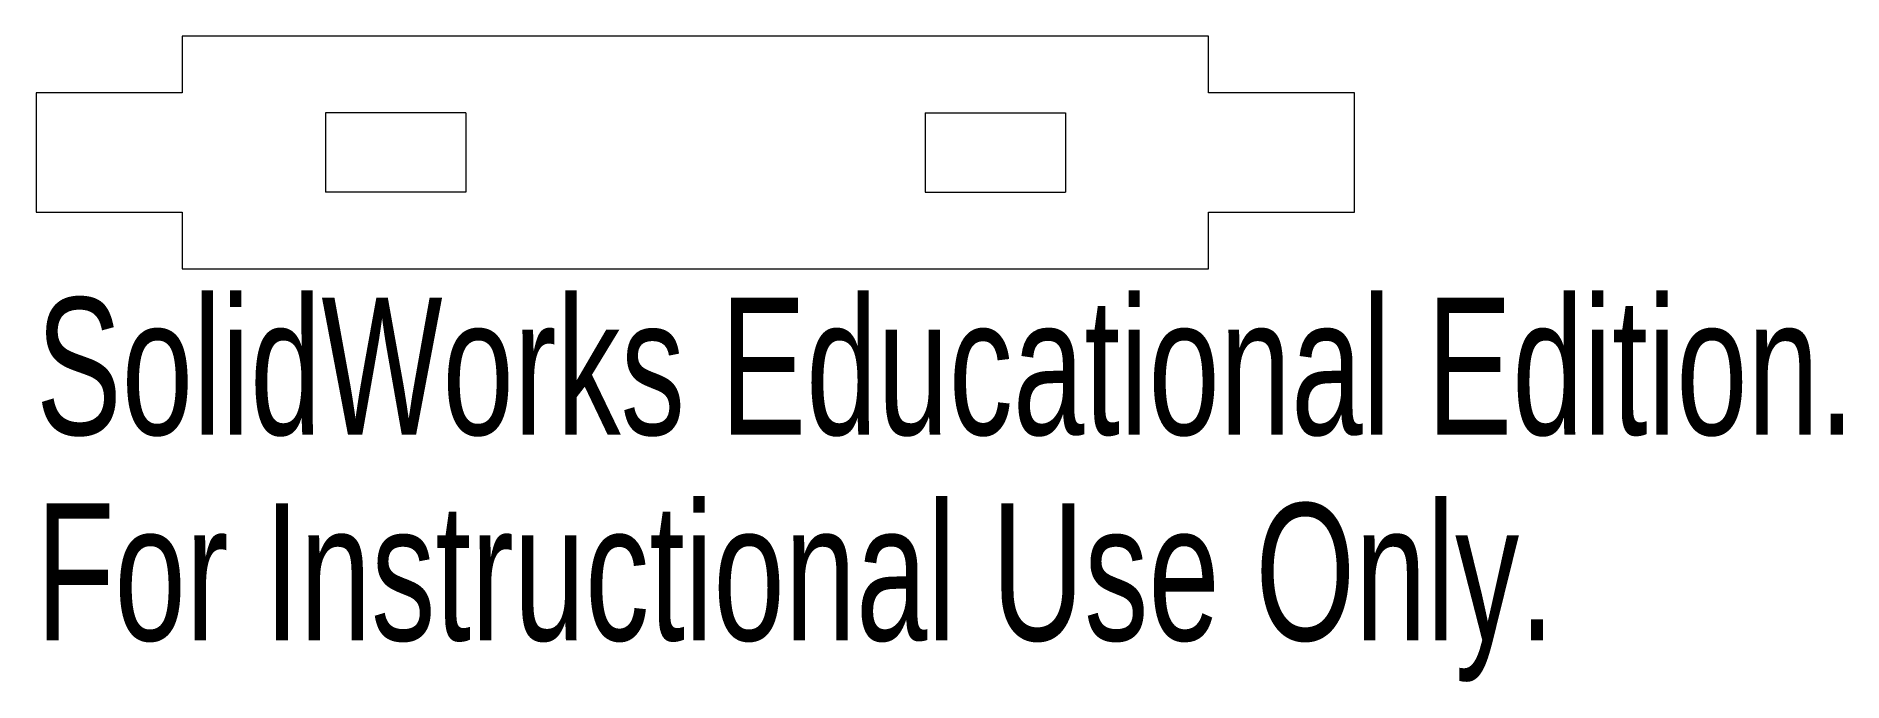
# Model space of a CAD drawing. Header units: millimetres. Extents: x -23.2 to 40.5, y -14.7 to 8.1.
import ezdxf

# ---------------------------------------------------------------- set-up
doc = ezdxf.new("R2010")
doc.units = ezdxf.units.MM
doc.styles.add('SLDTEXTSTYLE0', font='TXT', dxfattribs={"width": 0.7})

msp = doc.modelspace()

# ---------------------------------------------------------------- linework, layer by layer
at = {"color": 7, "linetype": 'Continuous', "lineweight": 15}
for p, q in [((18.1, 8.1), (-18.1, 8.1)), ((-18.1, 8.1), (-18.1, 6.1)), ((18.1, 6.1), (18.1, 8.1)), ((-18.1, 6.1), (-23.25, 6.1)), ((-23.25, 6.1), (-23.25, 1.9)), ((23.25, 6.1), (18.1, 6.1)), ((23.25, 1.9), (23.25, 6.1)), ((-13.05, 5.4), (-13.05, 2.6)), ((-8.1, 5.4), (-13.05, 5.4)), ((-8.1, 5.4), (-8.1, 2.6)), ((8.1, 5.4), (8.1, 2.6)), ((8.1, 5.4), (13.05, 5.4)), ((13.05, 5.4), (13.05, 2.6)), ((-8.1, 2.6), (-13.05, 2.6)), ((8.1, 2.6), (13.05, 2.6)), ((-23.25, 1.9), (-18.1, 1.9)), ((-18.1, 1.9), (-18.1, -0.1)), ((18.1, -0.1), (18.1, 1.9)), ((18.1, 1.9), (23.25, 1.9)), ((-18.1, -0.1), (18.1, -0.1))]:
    msp.add_line(p, q, dxfattribs=at)

# ---------------------------------------------------------------- texts
at = {"color": 7, "linetype": 'Continuous', "char_height": 4.83362, "attachment_point": 1, "style": 'SLDTEXTSTYLE0'}
for s, insert in [('SolidWorks Educational Edition.', (-23.25, -1.12)), ('For Instructional Use Only.', (-23.25, -8.37))]:
    msp.add_mtext(s, dxfattribs=dict(at, insert=insert))

doc.saveas('drawing.dxf')
